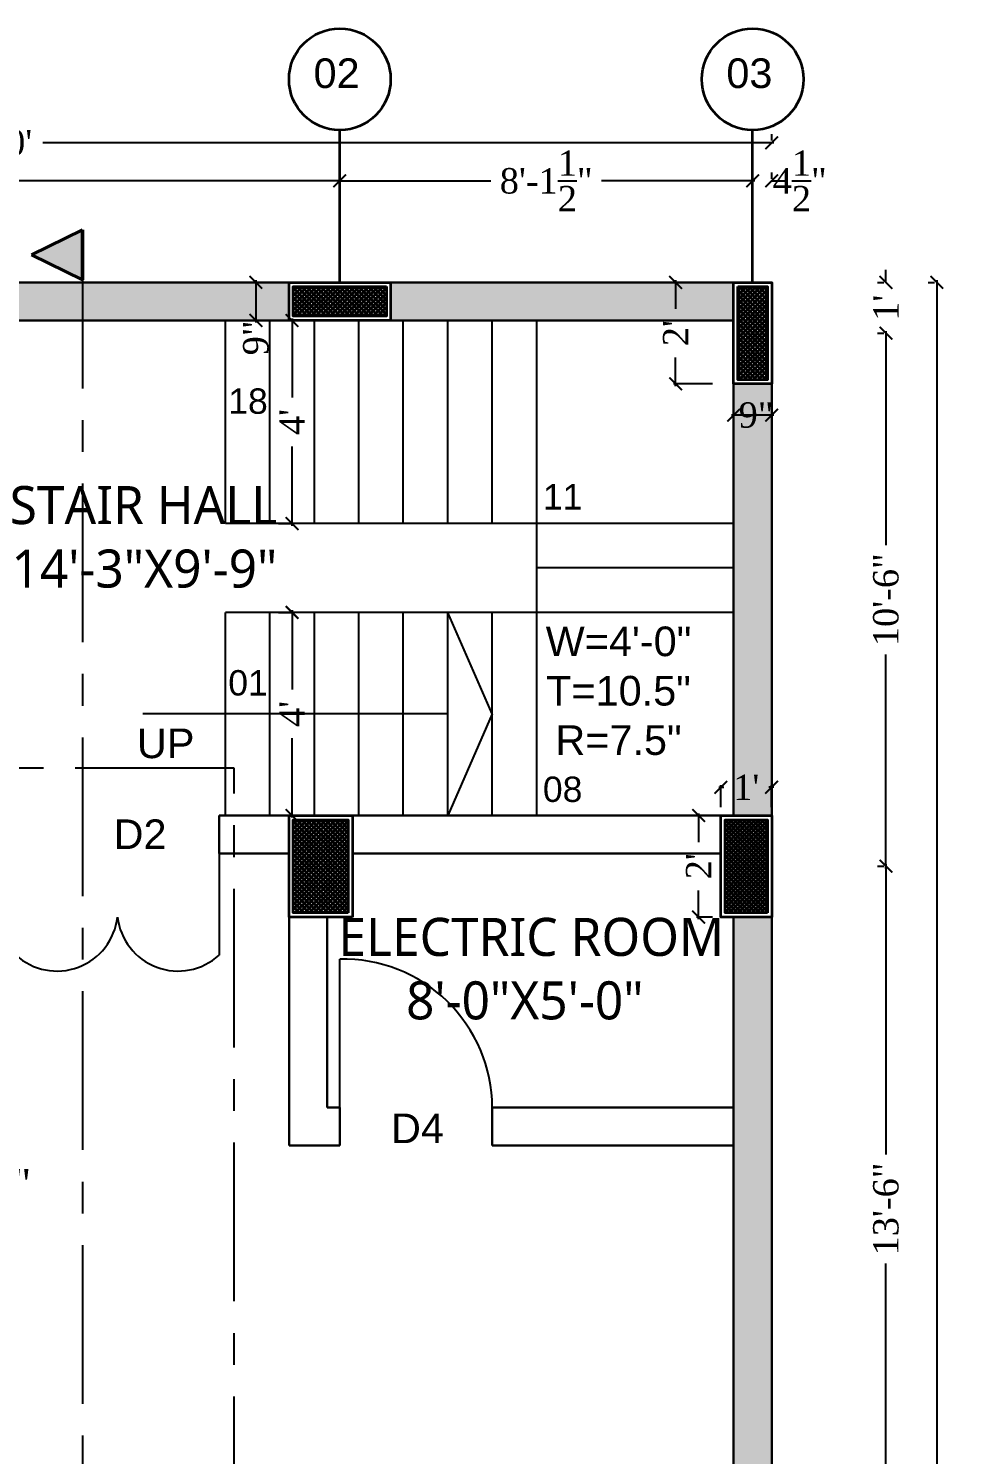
# Model space of a CAD drawing. Header units: inches. Extents: x 137014 to 144844, y -150241 to -148176.
# Drawn here: x 137383.1 to 137601.6, y -149700.1 to -149363.1 of the extents above; entities that cross this region are included whole.
import ezdxf

# ---------------------------------------------------------------- set-up
doc = ezdxf.new("R2010")
doc.units = ezdxf.units.IN
doc.header["$LTSCALE"] = 15
doc.header["$MEASUREMENT"] = 0
doc.header["$PDMODE"] = 2
for name, pattern in [('ACAD_ISO04W100', [30, 24, -3, 0, -3]), ('CENTER', [2, 1.25, -0.25, 0.25, -0.25]), ('DASHEDX2', [1.5, 1, -0.5])]:
    doc.linetypes.add(name, pattern=pattern)
doc.layers.get('0').update_dxf_attribs({"linetype": 'CONTINUOUS'})
doc.layers.get('Defpoints').update_dxf_attribs({"linetype": 'CONTINUOUS'})
for name, color, linetype in [('center line', 7, 'ACAD_ISO04W100'), ('COLUMN', 4, 'CONTINUOUS'), ('Column Hatch', 32, 'CONTINUOUS'), ('dimenion', 8, 'CONTINUOUS'), ('door', 74, 'CONTINUOUS'), ('dooted', 7, 'DASHEDX2'), ('HACH', 8, 'CONTINUOUS'), ('HATCH', 252, 'CONTINUOUS'), ('stair', 31, 'CONTINUOUS'), ('TEXT', 2, 'CONTINUOUS'), ('WINDOW', 140, 'CONTINUOUS')]:
    doc.layers.add(name, color=color, linetype=linetype)
for name, color, linetype, lineweight in [('DIMENSION', 251, 'CONTINUOUS', 15), ('tex2', 2, 'CONTINUOUS', 0), ('WALL', 1, 'CONTINUOUS', 30), ('WALLS', 1, 'CONTINUOUS', 50)]:
    doc.layers.add(name, color=color, linetype=linetype, lineweight=lineweight)
doc.styles.add('arial', font='times.ttf')
doc.styles.get("Standard").update_dxf_attribs({"font": 'romand.shx', "height": 8})
doc.styles.add('times', font='times.ttf', dxfattribs={"height": 6})
doc.dimstyles.new('NAUMAN', dxfattribs={"dimtxt": 7, "dimasz": 3, "dimexe": 0.5, "dimexo": 2, "dimgap": 3, "dimtad": 0, "dimdec": 1, "dimzin": 0, "dimdsep": 46, "dimlunit": 4, "dimtxsty": 'times', "dimblk1": 'ARCHTICK', "dimblk2": 'ARCHTICK', "dimsah": 1, "dimcen": 0, "dimdle": 0.5, "dimclrd": 256, "dimclre": 256, "dimclrt": 2, "dimadec": 0, "dimazin": 0, "dimtfac": 1, "dimtdec": 1, "dimtix": 1, "dimtofl": 0, "dimtmove": 1, "dimatfit": 3, "dimldrblk": 'ARCHTICK', "dimfxl": 4, "dimtolj": 1, "dimtzin": 0, "dimarcsym": 0})

# ---------------------------------------------------------------- blocks, each defined once
blk = doc.blocks.new('_ARCHTICK')
at = {"color": 0, "linetype": 'ByBlock', "const_width": 0.15}
blk.add_lwpolyline([(-0.5, -0.5), (0.5, 0.5)], dxfattribs=at)
blk = doc.blocks.new('*D114')
at = {"layer": 'Defpoints', "color": 0, "ltscale": 5, "transparency": 16777216}
for p in [(137546.64, -149542.43), (137546.64, -149549.09), (137558.64, -149549.09)]:
    blk.add_point(p, dxfattribs=at)
at = {"layer": 'dimenion', "lineweight": -2, "ltscale": 5, "transparency": 16777216}
for p, q in [((137546.14, -149542.43), (137547.34, -149542.43)), ((137546.64, -149547.09), (137546.64, -149541.93)), ((137559.14, -149542.43), (137557.95, -149542.43)), ((137558.64, -149547.09), (137558.64, -149541.93))]:
    blk.add_line(p, q, dxfattribs=at)
at = {"layer": 'dimenion', "lineweight": -2, "ltscale": 5, "transparency": 16777216, "xscale": 3, "yscale": 3, "zscale": 3, "rotation": 180}
blk.add_blockref('_ARCHTICK', (137546.64, -149542.43), dxfattribs=at)
at = {"layer": 'dimenion', "lineweight": -2, "ltscale": 5, "transparency": 16777216, "xscale": 3, "yscale": 3, "zscale": 3}
blk.add_blockref('_ARCHTICK', (137558.64, -149542.43), dxfattribs=at)
at = {"layer": 'dimenion', "color": 2, "ltscale": 5, "transparency": 16777216, "insert": (137552.64, -149542.43), "char_height": 6, "attachment_point": 5, "style": 'times'}
blk.add_mtext("\\A1;1'", dxfattribs=at)
blk = doc.blocks.new('*D115')
at = {"layer": 'Defpoints', "color": 0, "ltscale": 5, "transparency": 16777216}
for p in [(137546.64, -149549.09), (137541.39, -149573.09), (137546.64, -149573.09)]:
    blk.add_point(p, dxfattribs=at)
at = {"layer": 'dimenion', "lineweight": -2, "ltscale": 5, "transparency": 16777216}
for p, q in [((137544.64, -149549.09), (137540.89, -149549.09)), ((137541.39, -149548.59), (137541.39, -149555.36)), ((137541.39, -149573.59), (137541.39, -149566.82)), ((137544.64, -149573.09), (137540.89, -149573.09))]:
    blk.add_line(p, q, dxfattribs=at)
at = {"layer": 'dimenion', "lineweight": -2, "ltscale": 5, "transparency": 16777216, "xscale": 3, "yscale": 3, "zscale": 3}
for p, rotation in [((137541.39, -149549.09), 90), ((137541.39, -149573.09), 270)]:
    blk.add_blockref('_ARCHTICK', p, dxfattribs=dict(at, rotation=rotation))
at = {"layer": 'dimenion', "color": 2, "ltscale": 5, "transparency": 16777216, "insert": (137541.39, -149561.09), "char_height": 6, "attachment_point": 5, "rotation": 90, "style": 'times'}
blk.add_mtext("\\A1;2'", dxfattribs=at)
blk = doc.blocks.new('*D116')
at = {"layer": 'Defpoints', "color": 0, "ltscale": 5, "transparency": 16777216}
for p in [(137546.64, -149423.09), (137535.96, -149447.09), (137546.64, -149447.09)]:
    blk.add_point(p, dxfattribs=at)
at = {"layer": 'dimenion', "lineweight": -2, "ltscale": 5, "transparency": 16777216}
for p, q in [((137535.96, -149422.59), (137535.96, -149429.36)), ((137544.64, -149423.09), (137535.46, -149423.09)), ((137535.96, -149447.59), (137535.96, -149440.82)), ((137544.64, -149447.09), (137535.46, -149447.09))]:
    blk.add_line(p, q, dxfattribs=at)
at = {"layer": 'dimenion', "lineweight": -2, "ltscale": 5, "transparency": 16777216, "xscale": 3, "yscale": 3, "zscale": 3}
for p, rotation in [((137535.96, -149423.09), 90), ((137535.96, -149447.09), 270)]:
    blk.add_blockref('_ARCHTICK', p, dxfattribs=dict(at, rotation=rotation))
at = {"layer": 'dimenion', "color": 2, "ltscale": 5, "transparency": 16777216, "insert": (137535.96, -149435.09), "char_height": 6, "attachment_point": 5, "rotation": 90, "style": 'times'}
blk.add_mtext("\\A1;2'", dxfattribs=at)
blk = doc.blocks.new('*D117')
at = {"layer": 'Defpoints', "color": 0, "ltscale": 5, "transparency": 16777216}
for p in [(137549.64, -149447.09), (137558.64, -149447.09), (137549.64, -149454.47)]:
    blk.add_point(p, dxfattribs=at)
at = {"layer": 'dimenion', "lineweight": -2, "ltscale": 5, "transparency": 16777216}
for p, q in [((137549.64, -149449.09), (137549.64, -149454.97)), ((137558.64, -149449.09), (137558.64, -149454.97)), ((137559.14, -149454.47), (137549.14, -149454.47))]:
    blk.add_line(p, q, dxfattribs=at)
at = {"layer": 'dimenion', "lineweight": -2, "ltscale": 5, "transparency": 16777216, "xscale": 3, "yscale": 3, "zscale": 3, "rotation": 180}
blk.add_blockref('_ARCHTICK', (137549.64, -149454.47), dxfattribs=at)
at = {"layer": 'dimenion', "lineweight": -2, "ltscale": 5, "transparency": 16777216, "xscale": 3, "yscale": 3, "zscale": 3}
blk.add_blockref('_ARCHTICK', (137558.64, -149454.47), dxfattribs=at)
at = {"layer": 'dimenion', "color": 2, "ltscale": 5, "transparency": 16777216, "insert": (137554.96, -149454.47), "char_height": 6, "attachment_point": 5, "style": 'times'}
blk.add_mtext('\\A1;9"', dxfattribs=at)
blk = doc.blocks.new('*D118')
at = {"layer": 'Defpoints', "color": 0, "ltscale": 5, "transparency": 16777216}
for p in [(137440.63, -149423.09), (137436.82, -149432.09), (137440.63, -149432.09)]:
    blk.add_point(p, dxfattribs=at)
at = {"layer": 'dimenion', "lineweight": -2, "ltscale": 5, "transparency": 16777216}
for p, q in [((137436.82, -149422.59), (137436.82, -149432.59)), ((137438.63, -149423.09), (137436.32, -149423.09)), ((137438.63, -149432.09), (137436.32, -149432.09))]:
    blk.add_line(p, q, dxfattribs=at)
at = {"layer": 'dimenion', "lineweight": -2, "ltscale": 5, "transparency": 16777216, "xscale": 3, "yscale": 3, "zscale": 3}
for p, rotation in [((137436.82, -149423.09), 90), ((137436.82, -149432.09), 270)]:
    blk.add_blockref('_ARCHTICK', p, dxfattribs=dict(at, rotation=rotation))
at = {"layer": 'dimenion', "color": 2, "ltscale": 5, "transparency": 16777216, "insert": (137436.82, -149436.21), "char_height": 6, "attachment_point": 5, "rotation": 90, "style": 'times'}
blk.add_mtext('\\A1;9"', dxfattribs=at)
blk = doc.blocks.new('*D121')
at = {"layer": 'Defpoints', "color": 0, "ltscale": 5, "transparency": 16777216}
for p in [(137440.14, -149432.09), (137440.14, -149480.09), (137445.37, -149480.09)]:
    blk.add_point(p, dxfattribs=at)
at = {"layer": 'dimenion', "lineweight": -2, "ltscale": 5, "transparency": 16777216}
for p, q in [((137442.14, -149432.09), (137445.87, -149432.09)), ((137445.37, -149431.59), (137445.37, -149450.33)), ((137445.37, -149480.59), (137445.37, -149461.84)), ((137442.14, -149480.09), (137445.87, -149480.09))]:
    blk.add_line(p, q, dxfattribs=at)
at = {"layer": 'dimenion', "lineweight": -2, "ltscale": 5, "transparency": 16777216, "xscale": 3, "yscale": 3, "zscale": 3}
for p, rotation in [((137445.37, -149432.09), 90), ((137445.37, -149480.09), 270)]:
    blk.add_blockref('_ARCHTICK', p, dxfattribs=dict(at, rotation=rotation))
at = {"layer": 'dimenion', "color": 2, "ltscale": 5, "transparency": 16777216, "insert": (137445.37, -149456.09), "char_height": 6, "attachment_point": 5, "rotation": 90, "style": 'times'}
blk.add_mtext("\\A1;4'", dxfattribs=at)
blk = doc.blocks.new('*D122')
at = {"layer": 'Defpoints', "color": 0, "ltscale": 5, "transparency": 16777216}
for p in [(137440.14, -149501.09), (137440.14, -149549.09), (137445.37, -149549.09)]:
    blk.add_point(p, dxfattribs=at)
at = {"layer": 'dimenion', "lineweight": -2, "ltscale": 5, "transparency": 16777216}
for p, q in [((137442.14, -149501.09), (137445.87, -149501.09)), ((137445.37, -149500.59), (137445.37, -149519.33)), ((137445.37, -149549.59), (137445.37, -149530.84)), ((137442.14, -149549.09), (137445.87, -149549.09))]:
    blk.add_line(p, q, dxfattribs=at)
at = {"layer": 'dimenion', "lineweight": -2, "ltscale": 5, "transparency": 16777216, "xscale": 3, "yscale": 3, "zscale": 3}
for p, rotation in [((137445.37, -149501.09), 90), ((137445.37, -149549.09), 270)]:
    blk.add_blockref('_ARCHTICK', p, dxfattribs=dict(at, rotation=rotation))
at = {"layer": 'dimenion', "color": 2, "ltscale": 5, "transparency": 16777216, "insert": (137445.37, -149525.09), "char_height": 6, "attachment_point": 5, "rotation": 90, "style": 'times'}
blk.add_mtext("\\A1;4'", dxfattribs=at)
blk = doc.blocks.new('ddd')
at = {"layer": 'Column Hatch', "lineweight": 35}
h = blk.add_hatch(dxfattribs=at)
h.set_pattern_fill('ANSI37', color=256, scale=6, angle=270)
h.paths.add_polyline_path([(1, -23), (11, -23), (11, -1), (1, -1)])
at = {"layer": 'COLUMN', "lineweight": 35}
blk.add_lwpolyline([(0, -24), (12, -24), (12, 0), (0, 0)], close=True, dxfattribs=at)
at = {"layer": 'Column Hatch', "lineweight": 35}
blk.add_lwpolyline([(1, -23), (11, -23), (11, -1), (1, -1)], close=True, dxfattribs=at)
blk = doc.blocks.new('VFGBDFDGH')
at = {"layer": 'center line', "linetype": 'CENTER', "ltscale": 2}
for p, q in [((137416.66, -149537.91), (137200.66, -149537.91)), ((137200.66, -149537.91), (137200.66, -149783.91)), ((137416.66, -149783.91), (137416.66, -149537.91)), ((137200.66, -149783.91), (137416.66, -149783.91))]:
    blk.add_line(p, q, dxfattribs=at)
at = {"layer": 'tex2', "ltscale": 3, "char_height": 7, "width": 183.226, "attachment_point": 5, "style": 'times'}
for s, insert in [('\\A1;U.G.W.TANK', (137320.31, -149615.61)), ('\\A1;FOR F.F', (137321.03, -149626.29)), ('\\A1;SIZE = 17\'X19\'X7\'-6"', (137321.7, -149636.17)), ('\\A1;15000 GALLONS', (137318.58, -149645.33))]:
    blk.add_mtext(s, dxfattribs=dict(at, insert=insert))
blk = doc.blocks.new('*D270')
at = {"layer": 'Defpoints', "color": 0, "ltscale": 5, "transparency": 16777216}
for p in [(137206.14, -149399.09), (137456.64, -149399.09), (137456.64, -149399.09)]:
    blk.add_point(p, dxfattribs=at)
at = {"layer": 'HATCH', "lineweight": -2, "ltscale": 5, "transparency": 16777216}
for p, q in [((137205.64, -149399.09), (137313.75, -149399.09)), ((137206.14, -149397.09), (137206.14, -149398.59)), ((137457.14, -149399.09), (137349.04, -149399.09)), ((137456.64, -149397.09), (137456.64, -149398.59))]:
    blk.add_line(p, q, dxfattribs=at)
at = {"layer": 'HATCH', "lineweight": -2, "ltscale": 5, "transparency": 16777216, "xscale": 3, "yscale": 3, "zscale": 3, "rotation": 180}
blk.add_blockref('_ARCHTICK', (137206.14, -149399.09), dxfattribs=at)
at = {"layer": 'HATCH', "lineweight": -2, "ltscale": 5, "transparency": 16777216, "xscale": 3, "yscale": 3, "zscale": 3}
blk.add_blockref('_ARCHTICK', (137456.64, -149399.09), dxfattribs=at)
at = {"layer": 'HATCH', "color": 2, "ltscale": 5, "transparency": 16777216, "insert": (137331.39, -149399.09), "char_height": 6, "attachment_point": 5, "style": 'times'}
blk.add_mtext('\\A1;20\'-10{\\H1.000000x;\\S1/2;}"', dxfattribs=at)
blk = doc.blocks.new('*D271')
at = {"layer": 'Defpoints', "color": 0, "ltscale": 5, "transparency": 16777216}
for p in [(137456.64, -149399.09), (137554.14, -149399.09), (137554.14, -149399.09)]:
    blk.add_point(p, dxfattribs=at)
at = {"layer": 'HATCH', "lineweight": -2, "ltscale": 5, "transparency": 16777216}
for p, q in [((137456.14, -149399.09), (137492.35, -149399.09)), ((137456.64, -149397.09), (137456.64, -149398.59)), ((137554.64, -149399.09), (137518.44, -149399.09)), ((137554.14, -149397.09), (137554.14, -149398.59))]:
    blk.add_line(p, q, dxfattribs=at)
at = {"layer": 'HATCH', "lineweight": -2, "ltscale": 5, "transparency": 16777216, "xscale": 3, "yscale": 3, "zscale": 3, "rotation": 180}
blk.add_blockref('_ARCHTICK', (137456.64, -149399.09), dxfattribs=at)
at = {"layer": 'HATCH', "lineweight": -2, "ltscale": 5, "transparency": 16777216, "xscale": 3, "yscale": 3, "zscale": 3}
blk.add_blockref('_ARCHTICK', (137554.14, -149399.09), dxfattribs=at)
at = {"layer": 'HATCH', "color": 2, "ltscale": 5, "transparency": 16777216, "insert": (137505.39, -149399.09), "char_height": 6, "attachment_point": 5, "style": 'times'}
blk.add_mtext('\\A1;8\'-1{\\H1.000000x;\\S1/2;}"', dxfattribs=at)
blk = doc.blocks.new('*D272')
at = {"layer": 'Defpoints', "color": 0, "ltscale": 5, "transparency": 16777216}
for p in [(137554.14, -149399.09), (137558.64, -149399.09), (137558.64, -149399.09)]:
    blk.add_point(p, dxfattribs=at)
at = {"layer": 'HATCH', "lineweight": -2, "ltscale": 5, "transparency": 16777216}
for p, q in [((137554.14, -149399.09), (137551.14, -149399.09)), ((137554.14, -149397.09), (137554.14, -149398.59)), ((137558.64, -149397.09), (137558.64, -149398.59)), ((137558.64, -149399.09), (137561.64, -149399.09))]:
    blk.add_line(p, q, dxfattribs=at)
at = {"layer": 'HATCH', "lineweight": -2, "ltscale": 5, "transparency": 16777216, "xscale": 3, "yscale": 3, "zscale": 3}
blk.add_blockref('_ARCHTICK', (137554.14, -149399.09), dxfattribs=at)
at = {"layer": 'HATCH', "lineweight": -2, "ltscale": 5, "transparency": 16777216, "xscale": 3, "yscale": 3, "zscale": 3, "rotation": 180}
blk.add_blockref('_ARCHTICK', (137558.64, -149399.09), dxfattribs=at)
at = {"layer": 'HATCH', "color": 2, "ltscale": 5, "transparency": 16777216, "insert": (137565.27, -149399.09), "char_height": 6, "attachment_point": 5, "style": 'times'}
blk.add_mtext('\\A1;4{\\H1.000000x;\\S1/2;}"', dxfattribs=at)
blk = doc.blocks.new('*D274')
at = {"layer": 'Defpoints', "color": 0, "ltscale": 5, "transparency": 16777216}
for p in [(137198.64, -149390.09), (137558.64, -149390.09), (137558.64, -149390.09)]:
    blk.add_point(p, dxfattribs=at)
at = {"layer": 'HATCH', "lineweight": -2, "ltscale": 5, "transparency": 16777216}
for p, q in [((137198.64, -149388.09), (137198.64, -149389.59)), ((137558.64, -149388.09), (137558.64, -149389.59)), ((137198.14, -149390.09), (137370.78, -149390.09)), ((137559.14, -149390.09), (137386.5, -149390.09))]:
    blk.add_line(p, q, dxfattribs=at)
at = {"layer": 'HATCH', "lineweight": -2, "ltscale": 5, "transparency": 16777216, "xscale": 3, "yscale": 3, "zscale": 3, "rotation": 180}
blk.add_blockref('_ARCHTICK', (137198.64, -149390.09), dxfattribs=at)
at = {"layer": 'HATCH', "lineweight": -2, "ltscale": 5, "transparency": 16777216, "xscale": 3, "yscale": 3, "zscale": 3}
blk.add_blockref('_ARCHTICK', (137558.64, -149390.09), dxfattribs=at)
at = {"layer": 'HATCH', "color": 2, "ltscale": 5, "transparency": 16777216, "insert": (137378.64, -149390.09), "char_height": 6, "attachment_point": 5, "style": 'times'}
blk.add_mtext("\\A1;30'", dxfattribs=at)
blk = doc.blocks.new('*D293')
at = {"layer": 'Defpoints', "color": 0, "ltscale": 5, "transparency": 16777216}
for p in [(137585.64, -149423.09), (137585.64, -149423.09), (137585.64, -149435.09)]:
    blk.add_point(p, dxfattribs=at)
at = {"layer": 'HATCH', "lineweight": -2, "ltscale": 5, "transparency": 16777216}
for p, q in [((137585.64, -149423.09), (137585.64, -149420.09)), ((137583.64, -149423.09), (137585.14, -149423.09)), ((137583.64, -149435.09), (137585.14, -149435.09)), ((137585.64, -149435.09), (137585.64, -149438.09))]:
    blk.add_line(p, q, dxfattribs=at)
at = {"layer": 'HATCH', "lineweight": -2, "ltscale": 5, "transparency": 16777216, "xscale": 3, "yscale": 3, "zscale": 3}
for p, rotation in [((137585.64, -149423.09), 270), ((137585.64, -149435.09), 90)]:
    blk.add_blockref('_ARCHTICK', p, dxfattribs=dict(at, rotation=rotation))
at = {"layer": 'HATCH', "color": 2, "ltscale": 5, "transparency": 16777216, "insert": (137585.64, -149429.09), "char_height": 6, "attachment_point": 5, "rotation": 90, "style": 'times'}
blk.add_mtext("\\A1;1'", dxfattribs=at)
blk = doc.blocks.new('*D294')
at = {"layer": 'Defpoints', "color": 0, "ltscale": 5, "transparency": 16777216}
for p in [(137585.64, -149435.09), (137585.64, -149561.09), (137585.64, -149561.09)]:
    blk.add_point(p, dxfattribs=at)
at = {"layer": 'HATCH', "lineweight": -2, "ltscale": 5, "transparency": 16777216}
for p, q in [((137583.64, -149435.09), (137585.14, -149435.09)), ((137585.64, -149434.59), (137585.64, -149485.18)), ((137585.64, -149561.59), (137585.64, -149511)), ((137583.64, -149561.09), (137585.14, -149561.09))]:
    blk.add_line(p, q, dxfattribs=at)
at = {"layer": 'HATCH', "lineweight": -2, "ltscale": 5, "transparency": 16777216, "xscale": 3, "yscale": 3, "zscale": 3}
for p, rotation in [((137585.64, -149435.09), 90), ((137585.64, -149561.09), 270)]:
    blk.add_blockref('_ARCHTICK', p, dxfattribs=dict(at, rotation=rotation))
at = {"layer": 'HATCH', "color": 2, "ltscale": 5, "transparency": 16777216, "insert": (137585.64, -149498.09), "char_height": 6, "attachment_point": 5, "rotation": 90, "style": 'times'}
blk.add_mtext('\\A1;10\'-6"', dxfattribs=at)
blk = doc.blocks.new('*D295')
at = {"layer": 'Defpoints', "color": 0, "ltscale": 5, "transparency": 16777216}
for p in [(137585.64, -149561.09), (137585.64, -149723.09), (137585.64, -149723.09)]:
    blk.add_point(p, dxfattribs=at)
at = {"layer": 'HATCH', "lineweight": -2, "ltscale": 5, "transparency": 16777216}
for p, q in [((137583.64, -149561.09), (137585.14, -149561.09)), ((137585.64, -149560.59), (137585.64, -149629.18)), ((137585.64, -149723.59), (137585.64, -149655)), ((137583.64, -149723.09), (137585.14, -149723.09))]:
    blk.add_line(p, q, dxfattribs=at)
at = {"layer": 'HATCH', "lineweight": -2, "ltscale": 5, "transparency": 16777216, "xscale": 3, "yscale": 3, "zscale": 3}
for p, rotation in [((137585.64, -149561.09), 90), ((137585.64, -149723.09), 270)]:
    blk.add_blockref('_ARCHTICK', p, dxfattribs=dict(at, rotation=rotation))
at = {"layer": 'HATCH', "color": 2, "ltscale": 5, "transparency": 16777216, "insert": (137585.64, -149642.09), "char_height": 6, "attachment_point": 5, "rotation": 90, "style": 'times'}
blk.add_mtext('\\A1;13\'-6"', dxfattribs=at)
blk = doc.blocks.new('*D300')
at = {"layer": 'Defpoints', "color": 0, "ltscale": 5, "transparency": 16777216}
for p in [(137597.64, -149423.09), (137597.64, -150143.09), (137597.64, -150143.09)]:
    blk.add_point(p, dxfattribs=at)
at = {"layer": 'HATCH', "lineweight": -2, "ltscale": 5, "transparency": 16777216}
for p, q in [((137597.64, -149422.59), (137597.64, -149775.24)), ((137595.64, -149423.09), (137597.14, -149423.09)), ((137597.64, -150143.59), (137597.64, -149790.94)), ((137595.64, -150143.09), (137597.14, -150143.09))]:
    blk.add_line(p, q, dxfattribs=at)
at = {"layer": 'HATCH', "lineweight": -2, "ltscale": 5, "transparency": 16777216, "xscale": 3, "yscale": 3, "zscale": 3}
for p, rotation in [((137597.64, -149423.09), 90), ((137597.64, -150143.09), 270)]:
    blk.add_blockref('_ARCHTICK', p, dxfattribs=dict(at, rotation=rotation))
at = {"layer": 'HATCH', "color": 2, "ltscale": 5, "transparency": 16777216, "insert": (137597.64, -149783.09), "char_height": 6, "attachment_point": 5, "rotation": 90, "style": 'times'}
blk.add_mtext("\\A1;60'", dxfattribs=at)

msp = doc.modelspace()

# ---------------------------------------------------------------- hatches: boundary and pattern name
at = {"layer": 'Column Hatch', "lineweight": 35}
h = msp.add_hatch(dxfattribs=at)
h.set_pattern_fill('ANSI37', color=256, scale=0.25, angle=-90)
h.set_pattern_definition([(315, (137309.64386, -149423.0881), (0.561266, 0.561266), []), (45, (137309.64386, -149423.0881), (-0.561266, 0.561266), [])])
h.paths.add_polyline_path([(137467.64386, -149424.08812), (137467.64386, -149431.08812), (137445.64386, -149431.08812), (137445.64386, -149424.08812)])
h = msp.add_hatch(dxfattribs=at)
h.set_pattern_fill('ANSI37', color=256, scale=0.25)
h.set_pattern_definition([(45, (137549.64386, -149582.0881), (-0.561266, 0.561266), []), (135, (137549.64386, -149582.0881), (-0.561266, -0.561266), [])])
h.paths.add_polyline_path([(137550.64386, -149424.08812), (137557.64386, -149424.08812), (137557.64386, -149446.08812), (137550.64386, -149446.08812)])
h = msp.add_hatch(dxfattribs=at)
h.set_pattern_fill('ANSI37', color=256, scale=0.25)
h.set_pattern_definition([(45, (137300.64386, -149549.0881), (-0.561266, 0.561266), []), (135, (137300.64386, -149549.0881), (-0.561266, -0.561266), [])])
h.paths.add_polyline_path([(137458.64386, -149572.08812), (137445.64386, -149572.08812), (137445.64386, -149550.08812), (137458.64386, -149550.08812)])
at = {"layer": 'DIMENSION', "ltscale": 5}
msp.add_hatch(color=256, dxfattribs=at).paths.add_polyline_path([(137383.82334, -149416.57245), (137395.85084, -149422.50915), (137395.85084, -149410.63575)])
at = {"layer": 'HATCH', "ltscale": 5}
h = msp.add_hatch(dxfattribs=at)
h.set_pattern_fill('AR-CONC', color=256, scale=2, style=0)
h.set_pattern_definition([(50, (0, 0), (14.34520365, -1.2550427), [1.5, -16.5]), (355, (0, 0), (-2.7750267, 15.0438427), [1.2, -13.2]), (100.4514445, (1.195, -0.105), (11.5701769, 13.7887998), [1.2748038, -14.0228422]), (46.1842, (0, 4), (21.3448266, -3.3103856), [2.25, -24.75]), (96.635635, (1.779, 3.724), (18.693239, 19.482372), [1.9122068, -21.0342752]), (351.184164, (0, 4), (18.693239, 19.482372), [1.8, -19.8]), (21, (2, 3), (11.93814104, -8.0523778), [1.5, -16.5]), (326, (2, 3), (4.8663066, 14.5030009), [1.2, -13.2]), (71.451445, (2.995, 2.329), (16.8044475, 6.4506231), [1.2748038, -14.0228422]), (37.5, (0, 0), (0.2431971, 6.65787708), [0, -13.04, 0, -13.4, 0, -13.25]), (7.5, (0, 0), (5.26139075, 7.88823424), [0, -7.64, 0, -12.74, 0, -5.05]), (327.5, (-4.46, 0), (10.67644872, -0.45109743), [0, -5, 0, -15.6, 0, -20.7]), (317.5, (-6.46, 0), (11.6637234, 2.00209965), [0, -6.5, 0, -10.36, 0, -14.7])])
h.paths.add_polyline_path([(137549.64386, -149423.08812), (137468.64386, -149423.08812), (137468.64386, -149432.08812), (137549.64386, -149432.08812)])
h.paths.add_polyline_path([(137444.64386, -149423.08812), (137395.85084, -149423.08812), (137395.85084, -149432.08812), (137444.64386, -149432.08812)])
h.paths.add_polyline_path([(137395.85084, -149423.08812), (137213.64386, -149423.08812), (137213.64386, -149432.08812), (137395.85084, -149432.08812)])
h.paths.add_polyline_path([(137207.64386, -149447.08812), (137198.64386, -149447.08812), (137198.64386, -149549.08812), (137207.64386, -149549.08812)])
h.paths.add_polyline_path([(137207.64386, -149573.08812), (137198.64386, -149573.08812), (137198.64386, -149711.08812), (137207.64386, -149711.08812)])
h.paths.add_polyline_path([(137558.64386, -149447.08812), (137549.64386, -149447.08812), (137549.64386, -149549.08812), (137558.64386, -149549.08812)])
h.paths.add_polyline_path([(137558.64386, -149573.08812), (137549.64386, -149573.08812), (137549.64386, -149666.08812), (137549.64386, -149711.08812), (137558.64386, -149711.08812), (137558.64386, -149666.08812)])
h.paths.add_polyline_path([(137207.64386, -149735.08812), (137198.64386, -149735.08812), (137198.64386, -149823.08812), (137207.64386, -149823.08812)])
h.paths.add_polyline_path([(137207.64386, -149847.08812), (137198.64386, -149847.08812), (137198.64386, -149999.08812), (137207.64386, -149999.08812)])
h.paths.add_polyline_path([(137207.64386, -150029.08812), (137207.64386, -150023.08812), (137198.64386, -150023.08812), (137198.64386, -150125.08812), (137207.64386, -150125.08812)])
h.paths.add_polyline_path([(137395.85084, -150134.08812), (137228.64386, -150134.08812), (137228.64386, -150143.08812), (137395.85084, -150143.08812)])
h.paths.add_polyline_path([(137528.64386, -150134.08812), (137395.85084, -150134.08812), (137395.85084, -150143.08812), (137528.64386, -150143.08812)])
h.paths.add_polyline_path([(137558.64386, -150023.08812), (137549.64386, -150023.08812), (137549.64386, -150125.08812), (137558.64386, -150125.08812)])
h.paths.add_polyline_path([(137558.64386, -149847.08812), (137549.64386, -149847.08812), (137549.64386, -149999.08812), (137558.64386, -149999.08812)])
h.paths.add_polyline_path([(137558.64386, -149789.08812), (137549.64386, -149789.08812), (137549.64386, -149823.08812), (137558.64386, -149823.08812)])

# ---------------------------------------------------------------- linework, layer by layer
at = {"layer": 'COLUMN', "lineweight": 35}
msp.add_line((137456.64386, -149423.08812), (137456.64386, -149387.08812), dxfattribs=at)
msp.add_lwpolyline([(137554.14386, -149423.08812), (137554.14386, -149387.08812)], dxfattribs=at)
for points in [[(137468.64386, -149423.08812), (137468.64386, -149432.08812), (137444.64386, -149432.08812), (137444.64386, -149423.08812)], [(137549.64386, -149423.08812), (137558.64386, -149423.08812), (137558.64386, -149447.08812), (137549.64386, -149447.08812)], [(137459.64386, -149573.08812), (137444.64386, -149573.08812), (137444.64386, -149549.08812), (137459.64386, -149549.08812)]]:
    msp.add_lwpolyline(points, close=True, dxfattribs=at)
for centre in [(137456.64386, -149375.08812), (137554.14386, -149375.08812)]:
    msp.add_circle(centre, 12, dxfattribs=at)
at = {"layer": 'Column Hatch', "lineweight": 35}
for points in [[(137467.64386, -149424.08812), (137467.64386, -149431.08812), (137445.64386, -149431.08812), (137445.64386, -149424.08812)], [(137550.64386, -149424.08812), (137557.64386, -149424.08812), (137557.64386, -149446.08812), (137550.64386, -149446.08812)], [(137458.64386, -149572.08812), (137445.64386, -149572.08812), (137445.64386, -149550.08812), (137458.64386, -149550.08812)]]:
    msp.add_lwpolyline(points, close=True, dxfattribs=at)
at = {"layer": 'door'}
msp.add_line((137456.64386, -149618.08812), (137456.64386, -149583.02172), dxfattribs=at)
msp.add_arc((137457.43068, -149618.22638), 35.21345, 0.2249705, 91.2803389, dxfattribs=at)
at = {"layer": 'dooted', "linetype": 'CENTER', "ltscale": 2}
msp.add_line((137395.85084, -149410.63575), (137395.85084, -150176.70411), dxfattribs=at)
at = {"layer": 'stair'}
for p, q in [((137429.64386, -149480.08812), (137429.64386, -149432.08812)), ((137440.14386, -149480.08812), (137440.14386, -149432.08812)), ((137450.64386, -149480.08812), (137450.64386, -149432.08812)), ((137461.14386, -149480.08812), (137461.14386, -149432.08812)), ((137471.64386, -149480.08812), (137471.64386, -149432.08812)), ((137482.14386, -149480.08812), (137482.14386, -149432.08812)), ((137492.64386, -149480.08812), (137492.64386, -149432.08812)), ((137503.14386, -149480.08812), (137503.14386, -149432.08812)), ((137503.14386, -149480.08812), (137429.64386, -149480.08812)), ((137549.64386, -149480.08812), (137503.14386, -149480.08812)), ((137503.14386, -149501.08812), (137503.14386, -149480.08812)), ((137549.64386, -149490.58812), (137503.14386, -149490.58812)), ((137429.64386, -149549.08812), (137429.64386, -149501.08812)), ((137549.64386, -149501.08812), (137429.64386, -149501.08812)), ((137440.14386, -149549.08812), (137440.14386, -149501.08812)), ((137450.64386, -149549.08812), (137450.64386, -149501.08812)), ((137461.14386, -149549.08812), (137461.14386, -149501.08812)), ((137471.64386, -149549.08812), (137471.64386, -149501.08812)), ((137482.14386, -149549.08812), (137482.14386, -149501.08812)), ((137492.64386, -149525.08812), (137482.14386, -149501.08812)), ((137492.64386, -149549.08812), (137492.64386, -149501.08812)), ((137503.14386, -149549.08812), (137503.14386, -149501.08812)), ((137482.14386, -149525.08812), (137410.14386, -149525.08812)), ((137492.64386, -149525.08812), (137482.14386, -149549.08812))]:
    msp.add_line(p, q, dxfattribs=at)
at = {"layer": 'WALL'}
for p, q in [((137444.64386, -149423.08812), (137213.64386, -149423.08812)), ((137549.64386, -149423.08812), (137468.64386, -149423.08812)), ((137444.64386, -149432.08812), (137213.64386, -149432.08812)), ((137549.64386, -149432.08812), (137468.64386, -149432.08812)), ((137549.64386, -149549.08812), (137549.64386, -149447.08812)), ((137558.64386, -149567.08812), (137558.64386, -149447.08812)), ((137428.14386, -149549.08812), (137428.14386, -149558.08812)), ((137428.14386, -149549.08812), (137549.64386, -149549.08812)), ((137428.14386, -149558.08812), (137444.64386, -149558.08812)), ((137444.64386, -149627.08812), (137444.64386, -149558.08812)), ((137459.64386, -149558.08812), (137546.64386, -149558.08812)), ((137453.64386, -149573.08812), (137453.64386, -149618.08812)), ((137549.64386, -149666.08812), (137549.64386, -149573.08812)), ((137558.64386, -149666.08812), (137558.64386, -149573.08812)), ((137453.64386, -149618.08812), (137456.64386, -149618.08812)), ((137456.64386, -149627.08812), (137456.64386, -149618.08812)), ((137492.64386, -149618.08812), (137549.64386, -149618.08812)), ((137492.64386, -149627.08812), (137492.64386, -149618.08812)), ((137444.64386, -149627.08812), (137456.64386, -149627.08812)), ((137492.64386, -149627.08812), (137549.64386, -149627.08812)), ((137549.64386, -149711.08812), (137549.64386, -149666.08812)), ((137558.64386, -149823.08812), (137558.64386, -149666.08812))]:
    msp.add_line(p, q, dxfattribs=at)
at = {"layer": 'WALLS', "ltscale": 5}
for p, q in [((137383.82334, -149416.57245), (137395.85084, -149410.63575)), ((137395.85084, -149422.50915), (137395.85084, -149410.63575)), ((137395.85084, -149422.50915), (137383.82334, -149416.57245))]:
    msp.add_line(p, q, dxfattribs=at)
at = {"layer": 'WINDOW'}
msp.add_line((137428.14386, -149558.08812), (137428.14386, -149582.08812), dxfattribs=at)
for centre, start, end in [((137389.84422, -149571.45576), 227.6244248, 353.4876656), ((137418.44349, -149571.45576), 186.5123344, 312.3755752)]:
    msp.add_arc(centre, 14.3925, start, end, dxfattribs=at)

# ---------------------------------------------------------------- block references
at = {"layer": 'COLUMN', "xscale": -1}
msp.add_blockref('ddd', (137558.64386, -149549.08812), dxfattribs=at)
at = {"layer": 'HACH'}
msp.add_blockref('VFGBDFDGH', (15, 0), dxfattribs=at)

# ---------------------------------------------------------------- texts
at = {"layer": 'tex2', "char_height": 7, "attachment_point": 5, "style": 'arial'}
for s, insert in [('{\\fArial|b0|i0|c0|p34;02}', (137455.8832, -149373.69925)), ('{\\fArial|b0|i0|c0|p34;03}', (137553.3832, -149373.69925)), ('{\\fArial|b0|i0|c0|p34;W=4\'-0"\\PT=10.5"\\PR=7.5"}', (137522.47274, -149519.64769)), ('{\\fArial|b0|i0|c0|p34;UP}', (137415.52552, -149532.08233)), ('{\\fArial|b0|i0|c0|p34;D2}', (137409.46457, -149553.51638)), ('{\\fArial|b0|i0|c0|p34;D4}', (137474.99197, -149623.02994))]:
    msp.add_mtext(s, dxfattribs=dict(at, insert=insert))
at = {"layer": 'tex2', "char_height": 6, "width": 31.2334731, "attachment_point": 5, "style": 'arial'}
for s, insert in [('{\\fArial|b0|i0|c0|p34;18}', (137434.96246, -149451.19347)), ('{\\fArial|b0|i0|c0|p34;11}', (137509.27236, -149473.77541)), ('{\\fArial|b0|i0|c0|p34;01}', (137434.96246, -149517.77111)), ('{\\fArial|b0|i0|c0|p34;08}', (137509.27236, -149542.93143))]:
    msp.add_mtext(s, dxfattribs=dict(at, insert=insert))
at = {"layer": 'TEXT', "char_height": 9, "width": 131.322457}
for s, insert, attachment_point in [('\\pi34.5204;{\\fTrebuchet MS|b0|i0|c0|p34;STAIR HALL\\P\\pi34.1496;14\'-3"X9\'-9"}', (137441.88392, -149471.22242), 3), ('{\\fTrebuchet MS|b0|i0|c0|p34; ELECTRIC ROOM\\P8\'-0"X5\'-0"}', (137500.33048, -149573.28352), 2)]:
    msp.add_mtext(s, dxfattribs=dict(at, insert=insert, attachment_point=attachment_point))

# ---------------------------------------------------------------- dimensions: what is measured, and where the dimension line sits
at = {"layer": 'dimenion', "ltscale": 5}
for base, p1, p2, angle, picture, middle in [((137436.82121, -149432.08812), (137440.62598, -149423.08812), (137440.62598, -149432.08812), 270, '*D118', (137436.82121, -149436.20793)), ((137549.64386, -149454.46724), (137558.64386, -149447.08812), (137549.64386, -149447.08812), 180, '*D117', (137554.96347, -149454.46724)), ((137546.64386, -149542.42619), (137558.64386, -149549.08812), (137546.64386, -149549.08812), 180, '*D114', (137552.64386, -149542.42619))]:
    dim = msp.add_linear_dim(base=base, p1=p1, p2=p2, angle=angle, dimstyle='NAUMAN', dxfattribs=at)
    dim.commit()
    dim.dimension.update_dxf_attribs({"geometry": picture, "text_midpoint": middle, "dimtype": 161})
for p1, p2, distance, picture, middle in [((137546.64386, -149423.08812), (137546.64386, -149447.08812), -10.68065, '*D116', (137535.96321, -149435.08812)), ((137440.14386, -149432.08812), (137440.14386, -149480.08812), 5.22922, '*D121', (137445.37308, -149456.08812)), ((137440.14386, -149501.08812), (137440.14386, -149549.08812), 5.22922, '*D122', (137445.37308, -149525.08812)), ((137546.64386, -149549.08812), (137546.64386, -149573.08812), -5.25284, '*D115', (137541.39101, -149561.08812))]:
    dim = msp.add_aligned_dim(p1=p1, p2=p2, distance=distance, dimstyle='NAUMAN', dxfattribs=at)
    dim.commit()
    dim.dimension.update_dxf_attribs({"geometry": picture, "text_midpoint": middle})
at = {"layer": 'HATCH', "ltscale": 5}
dim = msp.add_linear_dim(base=(137558.64386, -149390.08812), p1=(137198.64386, -149390.08812), p2=(137558.64386, -149390.08812), dimstyle='NAUMAN', dxfattribs=at)
dim.commit()
dim.dimension.update_dxf_attribs({"geometry": '*D274', "text_midpoint": (137378.64386, -149390.08812)})
for p1, p2, picture, middle in [((137206.14386, -149399.08812), (137456.64386, -149399.08812), '*D270', (137331.39386, -149399.08812)), ((137456.64386, -149399.08812), (137554.14386, -149399.08812), '*D271', (137505.39386, -149399.08812))]:
    dim = msp.add_aligned_dim(p1=p1, p2=p2, distance=0, dimstyle='NAUMAN', dxfattribs=at)
    dim.commit()
    dim.dimension.update_dxf_attribs({"geometry": picture, "text_midpoint": middle})
dim = msp.add_linear_dim(base=(137558.64386, -149399.08812), p1=(137554.14386, -149399.08812), p2=(137558.64386, -149399.08812), angle=0, dimstyle='NAUMAN', dxfattribs=at)
dim.commit()
dim.dimension.update_dxf_attribs({"geometry": '*D272', "text_midpoint": (137565.26529, -149399.08812), "dimtype": 161})
for base, p1, p2, picture, middle in [((137585.64386, -149423.08812), (137585.64386, -149435.08812), (137585.64386, -149423.08812), '*D293', (137585.64386, -149429.08812)), ((137597.64386, -150143.08812), (137597.64386, -149423.08812), (137597.64386, -150143.08812), '*D300', (137597.64386, -149783.08812)), ((137585.64386, -149561.08812), (137585.64386, -149435.08812), (137585.64386, -149561.08812), '*D294', (137585.64386, -149498.08812)), ((137585.64386, -149723.08812), (137585.64386, -149561.08812), (137585.64386, -149723.08812), '*D295', (137585.64386, -149642.08812))]:
    dim = msp.add_linear_dim(base=base, p1=p1, p2=p2, angle=90, dimstyle='NAUMAN', dxfattribs=at)
    dim.commit()
    dim.dimension.update_dxf_attribs({"geometry": picture, "text_midpoint": middle})

doc.saveas('drawing.dxf')
